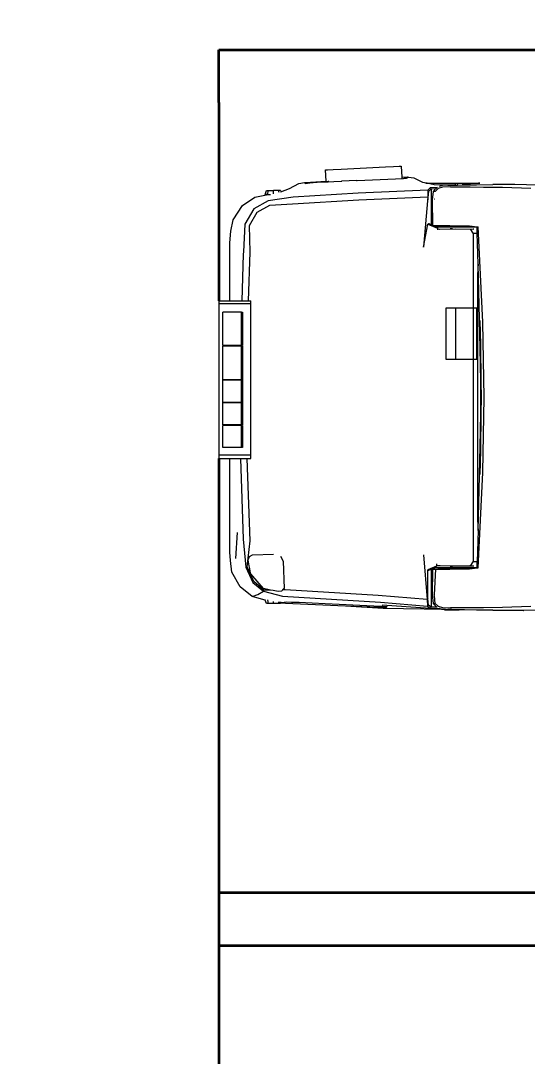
# Model space of a CAD drawing. Header units: millimetres. Extents: x 6923 to 14208, y 3430 to 4414.
# Drawn here: x 9148.67 to 9170.31, y 4236.79 to 4281.06 of the extents above; entities that cross this region are included whole.
import ezdxf

# ---------------------------------------------------------------- set-up
doc = ezdxf.new("R2010")
doc.units = ezdxf.units.MM
doc.layers.get('Defpoints').update_dxf_attribs({"color": 250})
for name, color, linetype, lineweight in [('dimension', 6, 'Continuous', 15), ('Furniture', 252, 'Continuous', 0), ('wall', 160, 'Continuous', 35)]:
    doc.layers.add(name, color=color, linetype=linetype, lineweight=lineweight)
doc.styles.get("Standard").update_dxf_attribs({"font": 'arial.ttf'})
doc.dimstyles.new('1 to 8', dxfattribs={"dimscale": 96, "dimtxt": 0.09375, "dimasz": 0.09375, "dimexe": 0.09375, "dimexo": 0.09375, "dimgap": 0.015625, "dimtad": 0, "dimtih": 1, "dimtoh": 1, "dimdec": 0, "dimrnd": 0.09375, "dimzin": 3, "dimdsep": 46, "dimlunit": 4, "dimtxsty": 'Standard', "dimcen": 0.09375, "dimadec": 0, "dimazin": 0, "dimtfac": 1, "dimtdec": 0, "dimtofl": 0, "dimtmove": 0, "dimatfit": 3, "dimfxl": 0.09375, "dimfxlon": 1, "dimtolj": 1, "dimtzin": 0, "dimarcsym": 0})

# ---------------------------------------------------------------- blocks, each defined once
blk = doc.blocks.new('*D74')
at = {"layer": 'Defpoints', "color": 0, "transparency": 16777216}
for p in [(9337.303, 4328.52), (8976.978, 4296.067), (9337.303, 4279.815)]:
    blk.add_point(p, dxfattribs=at)
at = {"layer": 'dimension', "color": 0, "lineweight": -2, "transparency": 16777216}
for p, q in [((8976.978, 4319.52), (8976.978, 4337.52)), ((9337.303, 4319.52), (9337.303, 4337.52)), ((8985.978, 4328.52), (9140.185, 4328.52)), ((9328.303, 4328.52), (9174.096, 4328.52))]:
    blk.add_line(p, q, dxfattribs=at)
at = {"layer": 'dimension', "color": 0, "transparency": 16777216}
for points in [[(8985.978, 4330.02), (8985.978, 4327.02), (8976.978, 4328.52)], [(9328.303, 4330.02), (9328.303, 4327.02), (9337.303, 4328.52)]]:
    blk.add_solid(points, dxfattribs=at)
at = {"layer": 'dimension', "color": 0, "transparency": 16777216, "insert": (9157.14, 4328.52), "char_height": 9, "attachment_point": 5}
blk.add_mtext('\\A1;30\'-0"', dxfattribs=at)

msp = doc.modelspace()

# ---------------------------------------------------------------- linework, layer by layer
at = {"layer": 'Furniture'}
for p, q in [((9161.691, 4274.686), (9161.78, 4274.691)), ((9161.718, 4274.199), (9161.691, 4274.686)), ((9161.78, 4274.691), (9162.025, 4274.703)), ((9162.025, 4274.703), (9162.359, 4274.719)), ((9162.359, 4274.719), (9164.261, 4274.811)), ((9164.261, 4274.811), (9164.595, 4274.828)), ((9164.595, 4274.828), (9164.84, 4274.839)), ((9164.84, 4274.839), (9164.929, 4274.844)), ((9164.929, 4274.844), (9164.956, 4274.372)), ((9160.146, 4273.885), (9160.547, 4274.106)), ((9160.547, 4274.106), (9160.789, 4274.142)), ((9160.789, 4274.142), (9160.824, 4274.116)), ((9160.79, 4274.085), (9160.79, 4274.081)), ((9160.823, 4274.084), (9160.823, 4274.088)), ((9160.824, 4274.116), (9160.825, 4274.151)), ((9160.824, 4274.116), (9160.84, 4274.105)), ((9160.825, 4274.151), (9161.718, 4274.199)), ((9160.825, 4274.151), (9160.846, 4274.148)), ((9160.84, 4274.105), (9161.023, 4274.132)), ((9160.846, 4274.148), (9160.884, 4274.146)), ((9160.884, 4274.146), (9160.954, 4274.145)), ((9161.023, 4274.132), (9161.322, 4274.156)), ((9161.322, 4274.156), (9161.191, 4274.151)), ((9161.328, 4274.156), (9161.322, 4274.156)), ((9161.328, 4274.156), (9161.333, 4274.157)), ((9161.333, 4274.157), (9161.72, 4274.174)), ((9161.719, 4274.193), (9161.718, 4274.199)), ((9161.719, 4274.193), (9161.808, 4274.196)), ((9161.72, 4274.174), (9161.809, 4274.178)), ((9161.72, 4274.174), (9161.72, 4274.177)), ((9161.808, 4274.196), (9161.834, 4274.198)), ((9161.809, 4274.178), (9162.054, 4274.189)), ((9162.054, 4274.189), (9162.358, 4274.202)), ((9162.358, 4274.202), (9162.388, 4274.203)), ((9163.012, 4274.231), (9162.388, 4274.203)), ((9162.388, 4274.203), (9162.388, 4274.206)), ((9163.012, 4274.231), (9163.05, 4274.233)), ((9163.05, 4274.233), (9164.681, 4274.299)), ((9164.681, 4274.299), (9165.008, 4274.316)), ((9164.956, 4274.372), (9165.188, 4274.385)), ((9164.956, 4274.372), (9164.956, 4274.371)), ((9164.956, 4274.371), (9164.957, 4274.36)), ((9164.958, 4274.337), (9164.958, 4274.335)), ((9165.008, 4274.316), (9165.019, 4274.316)), ((9165.019, 4274.316), (9165.146, 4274.328)), ((9165.019, 4274.316), (9165.068, 4274.327)), ((9165.068, 4274.327), (9165.118, 4274.344)), ((9165.118, 4274.344), (9165.156, 4274.363)), ((9165.159, 4274.334), (9165.146, 4274.328)), ((9165.156, 4274.363), (9165.188, 4274.385)), ((9165.181, 4274.344), (9165.159, 4274.334)), ((9165.194, 4274.349), (9165.181, 4274.344)), ((9165.188, 4274.385), (9165.194, 4274.349)), ((9165.236, 4274.367), (9165.194, 4274.349)), ((9165.236, 4274.367), (9165.471, 4274.337)), ((9165.471, 4274.337), (9165.837, 4274.155)), ((9165.837, 4274.155), (9166.074, 4274.109)), ((9165.996, 4274.109), (9165.979, 4274.109)), ((9165.979, 4274.109), (9165.997, 4274.109)), ((9166.041, 4274.109), (9165.996, 4274.109)), ((9165.997, 4274.109), (9166.041, 4274.109)), ((9166.041, 4274.109), (9166.074, 4274.109)), ((9166.074, 4274.109), (9166.334, 4274.058)), ((9166.074, 4274.109), (9168.289, 4274.109)), ((9166.334, 4274.058), (9167.235, 4274.044)), ((9166.567, 4273.992), (9166.642, 4274.009)), ((9166.689, 4274.012), (9166.642, 4274.009)), ((9166.911, 4274.027), (9166.689, 4274.012)), ((9166.911, 4274.027), (9167.233, 4274.031)), ((9167.231, 4274.036), (9167.235, 4274.044)), ((9167.233, 4274.031), (9167.325, 4274.034)), ((9167.235, 4274.044), (9167.255, 4274.095)), ((9167.342, 4274.095), (9167.255, 4274.095)), ((9167.325, 4274.034), (9167.342, 4274.095)), ((9167.325, 4274.034), (9167.333, 4274.033)), ((9167.333, 4274.033), (9167.552, 4274.039)), ((9167.552, 4274.095), (9167.342, 4274.095)), ((9167.552, 4274.039), (9167.552, 4274.095)), ((9167.552, 4274.095), (9167.763, 4274.095)), ((9167.552, 4274.039), (9167.635, 4274.041)), ((9167.635, 4274.041), (9167.778, 4274.042)), ((9167.778, 4274.042), (9167.763, 4274.095)), ((9167.763, 4274.095), (9167.85, 4274.095)), ((9167.778, 4274.042), (9167.871, 4274.042)), ((9167.85, 4274.095), (9167.871, 4274.042)), ((9167.871, 4274.042), (9168.145, 4274.044)), ((9168.078, 4274.109), (9168.164, 4274.109)), ((9168.145, 4274.044), (9168.835, 4274.054)), ((9168.164, 4274.109), (9168.227, 4274.109)), ((9168.272, 4274.109), (9168.227, 4274.109)), ((9168.289, 4274.109), (9168.272, 4274.109)), ((9169.777, 4274.055), (9168.835, 4274.054)), ((9171.279, 4274.021), (9169.777, 4274.055)), ((9158.677, 4273.518), (9159.237, 4273.633)), ((9159.108, 4273.633), (9159.174, 4273.799)), ((9159.214, 4273.633), (9159.108, 4273.633)), ((9159.174, 4273.799), (9159.261, 4273.799)), ((9159.214, 4273.633), (9159.261, 4273.799)), ((9159.237, 4273.633), (9159.214, 4273.633)), ((9159.237, 4273.633), (9159.342, 4273.633)), ((9159.261, 4273.799), (9159.472, 4273.799)), ((9159.472, 4273.659), (9159.472, 4273.799)), ((9159.682, 4273.799), (9159.472, 4273.799)), ((9159.769, 4273.799), (9159.682, 4273.799)), ((9159.707, 4273.711), (9159.682, 4273.799)), ((9159.769, 4273.799), (9159.788, 4273.75)), ((9159.788, 4273.75), (9160.146, 4273.885)), ((9159.794, 4273.736), (9159.788, 4273.75)), ((9163.08, 4273.688), (9160.312, 4273.514)), ((9166.062, 4273.818), (9163.08, 4273.688)), ((9163.114, 4273.41), (9166.06, 4273.536)), ((9166.06, 4273.536), (9165.873, 4271.38)), ((9166.062, 4273.818), (9166.06, 4273.536)), ((9166.166, 4273.922), (9166.062, 4273.818)), ((9166.109, 4273.777), (9166.062, 4273.818)), ((9166.081, 4273.499), (9166.109, 4273.777)), ((9166.109, 4273.777), (9166.21, 4273.876)), ((9166.474, 4273.935), (9166.166, 4273.922)), ((9166.21, 4273.876), (9166.166, 4273.922)), ((9166.21, 4273.876), (9166.203, 4272.335)), ((9166.21, 4273.876), (9166.408, 4273.885)), ((9166.292, 4273.766), (9166.247, 4273.4)), ((9166.292, 4273.766), (9166.408, 4273.885)), ((9166.374, 4273.761), (9166.292, 4273.766)), ((9166.374, 4273.761), (9166.507, 4273.884)), ((9166.408, 4273.885), (9166.413, 4273.89)), ((9166.413, 4273.89), (9166.445, 4273.923)), ((9166.445, 4273.923), (9166.453, 4273.927)), ((9166.693, 4273.942), (9166.507, 4273.884)), ((9167.034, 4273.953), (9166.693, 4273.942)), ((9167.034, 4273.953), (9167.42, 4273.952)), ((9167.42, 4273.952), (9167.878, 4273.956)), ((9167.878, 4273.956), (9168.436, 4273.949)), ((9168.436, 4273.949), (9169.248, 4273.941)), ((9169.248, 4273.941), (9170.469, 4273.899)), ((9157.744, 4272.546), (9158.141, 4273.155)), ((9158.141, 4273.155), (9158.677, 4273.518)), ((9159.237, 4273.361), (9158.623, 4273.018)), ((9158.771, 4272.876), (9159.318, 4273.179)), ((9160.312, 4273.514), (9159.237, 4273.361)), ((9159.318, 4273.179), (9160.276, 4273.231)), ((9160.276, 4273.231), (9163.114, 4273.41)), ((9166.082, 4273.398), (9166.061, 4273.396)), ((9166.082, 4273.398), (9166.081, 4273.499)), ((9166.247, 4273.4), (9166.263, 4272.307)), ((9166.342, 4273.438), (9166.332, 4273.438)), ((9166.335, 4273.409), (9166.34, 4273.409)), ((9158.623, 4273.018), (9158.251, 4272.368)), ((9158.447, 4272.302), (9158.771, 4272.876)), ((9157.64, 4272.066), (9157.744, 4272.546)), ((9158.251, 4272.368), (9158.188, 4271.187)), ((9158.477, 4271.163), (9158.447, 4272.302)), ((9165.873, 4271.38), (9166.062, 4272.359)), ((9166.062, 4272.359), (9166.095, 4272.384)), ((9166.062, 4272.359), (9166.48, 4272.189)), ((9166.112, 4272.376), (9166.095, 4272.384)), ((9166.114, 4272.374), (9166.112, 4272.376)), ((9166.119, 4272.373), (9166.114, 4272.374)), ((9166.203, 4272.335), (9166.119, 4272.373)), ((9166.263, 4272.307), (9166.203, 4272.335)), ((9166.284, 4272.298), (9166.263, 4272.307)), ((9166.295, 4272.298), (9166.284, 4272.298)), ((9166.31, 4272.286), (9166.284, 4272.298)), ((9166.357, 4272.28), (9166.295, 4272.298)), ((9166.357, 4272.298), (9166.295, 4272.298)), ((9166.357, 4272.274), (9166.31, 4272.286)), ((9166.357, 4272.264), (9166.31, 4272.286)), ((9166.389, 4272.298), (9166.357, 4272.298)), ((9166.404, 4272.243), (9166.357, 4272.264)), ((9166.663, 4272.298), (9166.389, 4272.298)), ((9166.48, 4272.209), (9166.404, 4272.243)), ((9166.486, 4272.243), (9166.404, 4272.243)), ((9166.48, 4272.209), (9166.48, 4272.189)), ((9166.527, 4272.231), (9166.486, 4272.243)), ((9166.486, 4272.243), (9166.502, 4272.243)), ((9166.629, 4272.243), (9166.502, 4272.243)), ((9166.644, 4272.231), (9166.527, 4272.231)), ((9166.632, 4272.243), (9166.629, 4272.243)), ((9166.794, 4272.243), (9166.632, 4272.243)), ((9166.685, 4272.231), (9166.644, 4272.231)), ((9167.007, 4272.298), (9166.663, 4272.298)), ((9166.882, 4272.231), (9166.685, 4272.231)), ((9166.843, 4272.243), (9166.794, 4272.243)), ((9166.904, 4272.243), (9166.843, 4272.243)), ((9167.166, 4272.231), (9166.882, 4272.231)), ((9166.999, 4272.243), (9166.904, 4272.243)), ((9167.138, 4272.243), (9166.999, 4272.243)), ((9167.007, 4272.298), (9167.345, 4272.298)), ((9167.406, 4272.243), (9167.138, 4272.243)), ((9167.493, 4272.231), (9167.166, 4272.231)), ((9167.345, 4272.298), (9167.837, 4272.298)), ((9167.427, 4272.243), (9167.406, 4272.243)), ((9167.467, 4272.243), (9167.427, 4272.243)), ((9167.554, 4272.243), (9167.467, 4272.243)), ((9167.738, 4272.231), (9167.493, 4272.231)), ((9167.756, 4272.243), (9167.554, 4272.243)), ((9168.165, 4272.224), (9167.738, 4272.231)), ((9167.843, 4272.243), (9167.756, 4272.243)), ((9167.837, 4272.298), (9168.175, 4272.25)), ((9168.175, 4272.25), (9168.165, 4272.224)), ((9168.172, 4272), (9168.165, 4272.224)), ((9168.175, 4272.25), (9168.184, 4272.249)), ((9168.184, 4272.249), (9168.217, 4272.244)), ((9168.407, 4268.168), (9168.217, 4272.244)), ((9157.607, 4271.572), (9157.64, 4272.066)), ((9166.48, 4272.189), (9166.48, 4272.163)), ((9166.48, 4272.163), (9166.48, 4272.156)), ((9166.48, 4272.156), (9166.48, 4272.143)), ((9166.48, 4272.143), (9166.48, 4272.118)), ((9166.56, 4272.142), (9166.48, 4272.143)), ((9166.57, 4272.142), (9166.56, 4272.142)), ((9167.237, 4272.15), (9166.57, 4272.142)), ((9167.119, 4272.163), (9167.019, 4272.163)), ((9167.119, 4272.163), (9167.994, 4272.15)), ((9167.9, 4272.142), (9167.237, 4272.15)), ((9167.994, 4272.15), (9167.9, 4272.142)), ((9168.004, 4271.983), (9167.9, 4272.142)), ((9168.022, 4272.15), (9167.994, 4272.15)), ((9168.004, 4271.983), (9168.004, 4268.782)), ((9168.004, 4271.983), (9168.144, 4271.983)), ((9168.144, 4271.983), (9168.173, 4271.983)), ((9168.173, 4271.983), (9168.172, 4272)), ((9168.21, 4270.651), (9168.173, 4271.983)), ((9157.607, 4269.088), (9157.607, 4271.572)), ((9158.178, 4271.081), (9158.11, 4269.088)), ((9158.188, 4271.187), (9158.178, 4271.081)), ((9158.4, 4269.088), (9158.477, 4271.163)), ((9168.21, 4270.651), (9168.206, 4270.485)), ((9168.206, 4269.964), (9168.21, 4270.651)), ((9168.206, 4270.485), (9168.206, 4269.964)), ((9168.276, 4268.315), (9168.21, 4270.651)), ((9168.2, 4268.782), (9168.206, 4269.964)), ((9157.14, 4269.088), (9157.607, 4269.088)), ((9157.14, 4269.088), (9157.14, 4268.956)), ((9158.5, 4268.956), (9157.14, 4268.956)), ((9157.14, 4268.956), (9157.14, 4268.572)), ((9157.607, 4269.088), (9157.642, 4269.088)), ((9157.642, 4269.088), (9157.65, 4269.088)), ((9157.65, 4269.088), (9157.669, 4269.088)), ((9157.669, 4269.088), (9157.692, 4269.088)), ((9157.692, 4269.088), (9157.756, 4269.088)), ((9157.756, 4269.088), (9157.873, 4269.088)), ((9157.873, 4269.088), (9157.916, 4269.088)), ((9157.916, 4269.088), (9158.097, 4269.088)), ((9158.097, 4269.088), (9158.11, 4269.088)), ((9158.11, 4269.088), (9158.2, 4269.088)), ((9158.2, 4269.088), (9158.4, 4269.088)), ((9158.4, 4269.088), (9158.5, 4269.088)), ((9158.5, 4268.956), (9158.5, 4269.088)), ((9158.5, 4268.572), (9158.5, 4268.956)), ((9166.842, 4266.575), (9166.842, 4268.782)), ((9166.842, 4268.782), (9167.253, 4268.782)), ((9167.253, 4268.782), (9167.262, 4268.782)), ((9167.262, 4266.575), (9167.262, 4268.782)), ((9167.262, 4268.782), (9168.004, 4268.782)), ((9168.004, 4268.782), (9168.014, 4268.782)), ((9168.014, 4266.575), (9168.014, 4268.782)), ((9168.014, 4268.782), (9168.143, 4268.782)), ((9168.143, 4268.782), (9168.156, 4268.782)), ((9168.156, 4268.782), (9168.2, 4268.782)), ((9168.156, 4266.575), (9168.156, 4268.782)), ((9168.197, 4268.287), (9168.2, 4268.782)), ((9157.14, 4268.572), (9157.14, 4262.847)), ((9158.096, 4268.597), (9157.308, 4268.597)), ((9157.308, 4268.572), (9157.308, 4268.597)), ((9157.308, 4267.171), (9157.308, 4268.572)), ((9158.096, 4268.597), (9158.146, 4268.597)), ((9158.096, 4268.572), (9158.096, 4268.597)), ((9158.096, 4267.171), (9158.096, 4268.572)), ((9158.146, 4268.597), (9158.146, 4268.572)), ((9158.146, 4268.572), (9158.146, 4267.171)), ((9158.5, 4264.974), (9158.5, 4268.572)), ((9168.199, 4266.575), (9168.197, 4268.287)), ((9168.277, 4268.253), (9168.276, 4268.315)), ((9168.297, 4267.066), (9168.277, 4268.253)), ((9168.291, 4268.248), (9168.307, 4267.21)), ((9168.465, 4264.957), (9168.407, 4268.168)), ((9158.096, 4267.171), (9157.308, 4267.171)), ((9158.096, 4267.141), (9157.308, 4267.141)), ((9157.308, 4265.715), (9157.308, 4267.141)), ((9158.146, 4267.171), (9158.096, 4267.171)), ((9158.096, 4265.715), (9158.096, 4267.141)), ((9158.096, 4267.141), (9158.146, 4267.141)), ((9158.146, 4267.141), (9158.146, 4265.715)), ((9168.321, 4265.643), (9168.297, 4267.066)), ((9168.307, 4267.21), (9168.33, 4265.643)), ((9167.253, 4266.575), (9166.842, 4266.575)), ((9167.262, 4266.575), (9167.253, 4266.575)), ((9168.004, 4266.575), (9167.262, 4266.575)), ((9168.004, 4266.575), (9168.004, 4257.931)), ((9168.014, 4266.575), (9168.004, 4266.575)), ((9168.143, 4266.575), (9168.014, 4266.575)), ((9168.156, 4266.575), (9168.143, 4266.575)), ((9168.199, 4266.575), (9168.156, 4266.575)), ((9168.2, 4265.643), (9168.199, 4266.575)), ((9158.096, 4265.715), (9157.308, 4265.715)), ((9158.096, 4265.689), (9157.308, 4265.689)), ((9157.308, 4264.746), (9157.308, 4265.689)), ((9158.146, 4265.715), (9158.096, 4265.715)), ((9158.096, 4264.746), (9158.096, 4265.689)), ((9158.096, 4265.689), (9158.146, 4265.689)), ((9158.146, 4265.689), (9158.146, 4264.746)), ((9168.2, 4265.229), (9168.2, 4265.643)), ((9168.332, 4264.957), (9168.321, 4265.643)), ((9168.33, 4265.643), (9168.341, 4264.957)), ((9168.2, 4264.958), (9168.2, 4265.229)), ((9158.096, 4264.746), (9157.308, 4264.746)), ((9158.096, 4264.726), (9157.308, 4264.726)), ((9157.308, 4263.784), (9157.308, 4264.726)), ((9158.146, 4264.746), (9158.096, 4264.746)), ((9158.096, 4263.784), (9158.096, 4264.726)), ((9158.096, 4264.726), (9158.146, 4264.726)), ((9158.146, 4264.726), (9158.146, 4263.784)), ((9158.5, 4262.847), (9158.5, 4264.974)), ((9168.2, 4264.271), (9168.2, 4264.958)), ((9168.321, 4264.271), (9168.332, 4264.957)), ((9168.341, 4264.957), (9168.33, 4264.271)), ((9168.407, 4261.746), (9168.465, 4264.957)), ((9168.197, 4261.627), (9168.2, 4264.271)), ((9168.297, 4262.848), (9168.321, 4264.271)), ((9168.33, 4264.271), (9168.307, 4262.704)), ((9158.096, 4263.784), (9157.308, 4263.784)), ((9158.096, 4263.753), (9157.308, 4263.753)), ((9157.308, 4262.847), (9157.308, 4263.753)), ((9158.146, 4263.784), (9158.096, 4263.784)), ((9158.096, 4263.753), (9158.146, 4263.753)), ((9158.096, 4262.847), (9158.096, 4263.753)), ((9158.146, 4263.753), (9158.146, 4262.847)), ((9157.14, 4262.847), (9157.14, 4262.5)), ((9157.14, 4262.5), (9158.5, 4262.5)), ((9157.14, 4262.5), (9157.14, 4262.349)), ((9157.308, 4262.81), (9157.308, 4262.847)), ((9158.096, 4262.81), (9157.308, 4262.81)), ((9158.096, 4262.81), (9158.096, 4262.847)), ((9158.146, 4262.81), (9158.096, 4262.81)), ((9158.146, 4262.847), (9158.146, 4262.81)), ((9158.5, 4262.5), (9158.5, 4262.847)), ((9158.5, 4262.349), (9158.5, 4262.5)), ((9168.277, 4261.661), (9168.297, 4262.848)), ((9168.307, 4262.704), (9168.291, 4261.666)), ((9157.14, 4262.349), (9157.607, 4262.349)), ((9157.607, 4258.348), (9157.607, 4262.349)), ((9157.607, 4262.349), (9157.62, 4262.349)), ((9157.62, 4262.349), (9157.653, 4262.349)), ((9157.653, 4262.349), (9157.676, 4262.349)), ((9157.676, 4262.349), (9157.723, 4262.349)), ((9157.723, 4262.349), (9157.767, 4262.349)), ((9157.767, 4262.349), (9157.845, 4262.349)), ((9157.845, 4262.349), (9157.93, 4262.349)), ((9157.93, 4262.349), (9158.035, 4262.349)), ((9158.035, 4262.349), (9158.058, 4262.349)), ((9158.058, 4262.349), (9158.173, 4258.902)), ((9158.058, 4262.349), (9158.185, 4262.349)), ((9158.185, 4262.349), (9158.342, 4262.349)), ((9158.47, 4258.826), (9158.342, 4262.349)), ((9158.342, 4262.349), (9158.5, 4262.349)), ((9168.206, 4259.95), (9168.197, 4261.627)), ((9168.21, 4259.263), (9168.276, 4261.599)), ((9168.217, 4257.67), (9168.407, 4261.746)), ((9168.276, 4261.599), (9168.277, 4261.661)), ((9168.206, 4259.95), (9168.206, 4259.429)), ((9168.21, 4259.263), (9168.206, 4259.95)), ((9168.206, 4259.429), (9168.21, 4259.263)), ((9157.858, 4258.069), (9157.931, 4259.182)), ((9168.21, 4259.263), (9168.172, 4257.931)), ((9158.173, 4258.902), (9158.293, 4257.705)), ((9158.342, 4257.719), (9158.47, 4258.826)), ((9157.634, 4257.99), (9157.607, 4258.348)), ((9158.381, 4258.018), (9158.438, 4258.152)), ((9158.438, 4258.152), (9158.566, 4258.228)), ((9158.566, 4258.228), (9159.463, 4258.258)), ((9159.766, 4258.176), (9159.88, 4257.955)), ((9165.872, 4258.23), (9166.04, 4256.321)), ((9157.688, 4257.492), (9157.634, 4257.99)), ((9158.293, 4257.705), (9158.342, 4257.719)), ((9158.293, 4257.705), (9158.593, 4257.052)), ((9158.633, 4257.082), (9158.342, 4257.719)), ((9158.432, 4257.755), (9158.381, 4258.018)), ((9158.453, 4257.651), (9158.432, 4257.755)), ((9158.476, 4257.533), (9158.453, 4257.651)), ((9159.88, 4257.955), (9159.92, 4256.794)), ((9166.427, 4257.746), (9166.061, 4257.586)), ((9166.113, 4257.579), (9166.171, 4257.604)), ((9166.171, 4257.604), (9166.202, 4257.617)), ((9166.202, 4257.617), (9166.284, 4257.651)), ((9166.202, 4257.617), (9166.209, 4255.994)), ((9166.263, 4257.616), (9166.247, 4256.514)), ((9166.263, 4257.616), (9166.284, 4257.621)), ((9166.263, 4257.616), (9166.284, 4257.616)), ((9166.284, 4257.651), (9166.331, 4257.671)), ((9166.284, 4257.651), (9166.284, 4257.621)), ((9166.284, 4257.621), (9166.357, 4257.64)), ((9166.284, 4257.621), (9166.284, 4257.616)), ((9166.284, 4257.616), (9166.295, 4257.616)), ((9166.295, 4257.616), (9166.357, 4257.634)), ((9166.295, 4257.616), (9166.357, 4257.616)), ((9166.331, 4257.671), (9166.421, 4257.709)), ((9166.331, 4257.671), (9166.357, 4257.671)), ((9166.389, 4257.616), (9166.338, 4256.525)), ((9166.486, 4257.671), (9166.357, 4257.671)), ((9166.357, 4257.616), (9166.389, 4257.616)), ((9166.389, 4257.616), (9166.663, 4257.616)), ((9166.421, 4257.709), (9166.427, 4257.746)), ((9166.428, 4257.77), (9166.427, 4257.746)), ((9166.428, 4257.838), (9166.428, 4257.81)), ((9166.428, 4257.81), (9166.428, 4257.77)), ((9166.428, 4257.77), (9166.57, 4257.772)), ((9166.486, 4257.671), (9166.527, 4257.683)), ((9166.502, 4257.671), (9166.486, 4257.671)), ((9166.502, 4257.671), (9166.629, 4257.671)), ((9166.527, 4257.683), (9166.67, 4257.683)), ((9166.57, 4257.772), (9166.588, 4257.772)), ((9166.588, 4257.772), (9167.237, 4257.764)), ((9166.629, 4257.671), (9166.632, 4257.671)), ((9166.632, 4257.671), (9166.794, 4257.671)), ((9166.663, 4257.616), (9167.007, 4257.616)), ((9166.67, 4257.683), (9166.685, 4257.683)), ((9166.685, 4257.683), (9166.882, 4257.683)), ((9166.794, 4257.671), (9166.843, 4257.671)), ((9166.843, 4257.671), (9166.904, 4257.671)), ((9166.882, 4257.683), (9167.166, 4257.683)), ((9166.904, 4257.671), (9166.999, 4257.671)), ((9166.999, 4257.671), (9167.138, 4257.671)), ((9167.345, 4257.616), (9167.007, 4257.616)), ((9167.019, 4257.75), (9167.119, 4257.75)), ((9167.119, 4257.75), (9167.86, 4257.762)), ((9167.138, 4257.671), (9167.406, 4257.671)), ((9167.166, 4257.683), (9167.493, 4257.683)), ((9167.237, 4257.764), (9167.858, 4257.771)), ((9167.837, 4257.616), (9167.345, 4257.616)), ((9167.406, 4257.671), (9167.427, 4257.671)), ((9167.427, 4257.671), (9167.467, 4257.671)), ((9167.467, 4257.671), (9167.554, 4257.671)), ((9167.493, 4257.683), (9167.738, 4257.683)), ((9167.554, 4257.671), (9167.756, 4257.671)), ((9167.738, 4257.683), (9167.878, 4257.685)), ((9167.756, 4257.671), (9167.843, 4257.671)), ((9168.175, 4257.664), (9167.837, 4257.616)), ((9167.858, 4257.771), (9167.9, 4257.772)), ((9167.86, 4257.762), (9167.994, 4257.764)), ((9167.878, 4257.685), (9168.165, 4257.689)), ((9167.9, 4257.772), (9168.004, 4257.931)), ((9167.9, 4257.772), (9167.994, 4257.764)), ((9167.994, 4257.764), (9168.022, 4257.764)), ((9168.143, 4257.931), (9168.004, 4257.931)), ((9168.172, 4257.931), (9168.143, 4257.931)), ((9168.165, 4257.689), (9168.172, 4257.914)), ((9168.165, 4257.689), (9168.175, 4257.664)), ((9168.172, 4257.914), (9168.172, 4257.931)), ((9168.184, 4257.665), (9168.175, 4257.664)), ((9168.217, 4257.67), (9168.184, 4257.665)), ((9158.052, 4256.866), (9157.688, 4257.492)), ((9158.498, 4257.421), (9158.476, 4257.533)), ((9158.861, 4257), (9158.498, 4257.421)), ((9166.095, 4257.572), (9166.061, 4257.586)), ((9166.065, 4256.516), (9166.061, 4257.586)), ((9166.095, 4257.572), (9166.111, 4257.579)), ((9166.111, 4257.579), (9166.113, 4257.579)), ((9158.558, 4256.452), (9158.052, 4256.866)), ((9158.593, 4257.052), (9159.038, 4256.677)), ((9159.063, 4256.72), (9158.633, 4257.082)), ((9159.045, 4256.786), (9158.861, 4257)), ((9159.063, 4256.72), (9159.038, 4256.677)), ((9159.344, 4256.723), (9159.045, 4256.786)), ((9159.344, 4256.723), (9159.063, 4256.72)), ((9159.452, 4256.7), (9159.344, 4256.723)), ((9159.849, 4256.723), (9159.806, 4256.68)), ((9159.854, 4256.728), (9159.849, 4256.723)), ((9159.895, 4256.769), (9159.854, 4256.728)), ((9159.961, 4256.729), (9159.854, 4256.728)), ((9159.92, 4256.794), (9159.895, 4256.769)), ((9163.937, 4256.491), (9159.961, 4256.729)), ((9158.558, 4256.452), (9158.796, 4256.538)), ((9159.12, 4256.289), (9158.558, 4256.452)), ((9158.796, 4256.538), (9159.038, 4256.677)), ((9159.038, 4256.677), (9159.853, 4256.458)), ((9159.12, 4256.289), (9159.108, 4256.318)), ((9159.174, 4256.154), (9159.12, 4256.289)), ((9159.261, 4256.154), (9159.22, 4256.3)), ((9159.667, 4256.655), (9159.452, 4256.7)), ((9159.806, 4256.68), (9159.667, 4256.655)), ((9159.853, 4256.458), (9164.034, 4256.212)), ((9166.04, 4256.321), (9163.937, 4256.491)), ((9166.066, 4256.357), (9166.04, 4256.321)), ((9166.04, 4256.321), (9166.046, 4256.041)), ((9166.065, 4256.516), (9166.071, 4256.515)), ((9166.066, 4256.357), (9166.065, 4256.516)), ((9166.095, 4256.08), (9166.066, 4256.357)), ((9166.247, 4256.514), (9166.292, 4256.148)), ((9166.332, 4256.476), (9166.342, 4256.476)), ((9166.34, 4256.505), (9166.335, 4256.505)), ((9166.34, 4256.505), (9166.338, 4256.525)), ((9166.342, 4256.476), (9166.34, 4256.505)), ((9166.374, 4256.153), (9166.342, 4256.476)), ((9159.261, 4256.154), (9159.174, 4256.154)), ((9159.472, 4256.154), (9159.261, 4256.154)), ((9159.472, 4256.154), (9159.472, 4256.232)), ((9159.682, 4256.154), (9159.472, 4256.154)), ((9159.682, 4256.154), (9159.693, 4256.192)), ((9159.769, 4256.154), (9159.682, 4256.154)), ((9159.693, 4256.192), (9159.695, 4256.201)), ((9159.783, 4256.187), (9159.693, 4256.192)), ((9159.695, 4256.201), (9159.699, 4256.213)), ((9159.734, 4256.174), (9159.781, 4256.184)), ((9159.767, 4256.164), (9159.734, 4256.174)), ((9159.773, 4256.163), (9159.767, 4256.164)), ((9159.773, 4256.163), (9159.769, 4256.154)), ((9159.978, 4256.147), (9159.773, 4256.163)), ((9159.783, 4256.187), (9159.781, 4256.184)), ((9159.781, 4256.184), (9159.796, 4256.186)), ((9159.787, 4256.199), (9159.783, 4256.187)), ((9159.796, 4256.186), (9159.783, 4256.187)), ((9159.789, 4256.204), (9159.787, 4256.199)), ((9159.796, 4256.186), (9159.85, 4256.197)), ((9159.85, 4256.197), (9159.93, 4256.212)), ((9159.93, 4256.212), (9160.026, 4256.215)), ((9160.292, 4256.131), (9159.978, 4256.147)), ((9160.026, 4256.215), (9160.241, 4256.211)), ((9160.241, 4256.211), (9160.571, 4256.199)), ((9160.296, 4256.131), (9160.292, 4256.131)), ((9162.552, 4256.031), (9160.296, 4256.131)), ((9160.571, 4256.199), (9161.674, 4256.149)), ((9161.674, 4256.149), (9163.76, 4256.054)), ((9164.156, 4255.941), (9162.552, 4256.031)), ((9163.581, 4255.986), (9162.552, 4256.031)), ((9163.997, 4255.97), (9163.581, 4255.986)), ((9163.76, 4256.054), (9164.006, 4256.041)), ((9164.148, 4255.967), (9163.997, 4255.97)), ((9164.006, 4256.041), (9164.128, 4256.03)), ((9164.034, 4256.212), (9166.046, 4256.041)), ((9164.111, 4256.084), (9166.168, 4255.952)), ((9164.128, 4256.03), (9164.235, 4256.025)), ((9164.247, 4255.965), (9164.148, 4255.967)), ((9166.78, 4255.894), (9164.156, 4255.941)), ((9164.235, 4256.025), (9164.322, 4256.014)), ((9164.282, 4255.97), (9164.247, 4255.965)), ((9164.322, 4256.014), (9164.282, 4255.97)), ((9166.046, 4256.041), (9166.095, 4256.08)), ((9166.046, 4256.041), (9166.168, 4255.952)), ((9166.209, 4255.994), (9166.095, 4256.08)), ((9166.209, 4255.994), (9166.168, 4255.952)), ((9166.168, 4255.952), (9166.566, 4255.939)), ((9166.453, 4255.987), (9166.209, 4255.994)), ((9166.292, 4256.148), (9166.374, 4256.153)), ((9166.445, 4255.991), (9166.292, 4256.148)), ((9166.507, 4256.03), (9166.374, 4256.153)), ((9166.453, 4255.987), (9166.445, 4255.991)), ((9166.457, 4255.986), (9166.453, 4255.987)), ((9166.507, 4256.03), (9166.693, 4255.972)), ((9166.638, 4255.906), (9166.566, 4255.939)), ((9166.64, 4255.906), (9166.638, 4255.906)), ((9166.642, 4255.905), (9166.64, 4255.906)), ((9166.642, 4255.905), (9166.714, 4255.9)), ((9166.693, 4255.972), (9167.034, 4255.961)), ((9166.714, 4255.9), (9166.779, 4255.896)), ((9166.78, 4255.894), (9166.779, 4255.896)), ((9166.779, 4255.896), (9166.821, 4255.893)), ((9166.821, 4255.893), (9166.78, 4255.894)), ((9166.795, 4255.856), (9166.78, 4255.894)), ((9166.883, 4255.856), (9166.795, 4255.856)), ((9166.821, 4255.893), (9166.873, 4255.889)), ((9166.883, 4255.856), (9166.873, 4255.889)), ((9166.873, 4255.889), (9166.911, 4255.887)), ((9167.093, 4255.856), (9166.883, 4255.856)), ((9167.093, 4255.885), (9166.911, 4255.887)), ((9167.42, 4255.962), (9167.034, 4255.961)), ((9167.093, 4255.856), (9167.093, 4255.885)), ((9167.233, 4255.883), (9167.093, 4255.885)), ((9167.303, 4255.856), (9167.093, 4255.856)), ((9167.311, 4255.881), (9167.233, 4255.883)), ((9167.303, 4255.856), (9167.311, 4255.881)), ((9167.391, 4255.856), (9167.303, 4255.856)), ((9167.4, 4255.879), (9167.311, 4255.881)), ((9167.4, 4255.879), (9167.391, 4255.856)), ((9167.635, 4255.873), (9167.4, 4255.879)), ((9167.878, 4255.958), (9167.42, 4255.962)), ((9168.145, 4255.87), (9167.635, 4255.873)), ((9168.436, 4255.965), (9167.878, 4255.958)), ((9168.835, 4255.86), (9168.145, 4255.87)), ((9170.132, 4255.833), (9168.145, 4255.87)), ((9169.248, 4255.973), (9168.436, 4255.965)), ((9168.835, 4255.86), (9169.298, 4255.859)), ((9170.469, 4256.015), (9169.248, 4255.973)), ((9169.298, 4255.859), (9169.479, 4255.859)), ((9169.479, 4255.859), (9170.144, 4255.846)), ((9169.479, 4255.859), (9169.777, 4255.859)), ((9169.777, 4255.859), (9170.145, 4255.867)), ((9170.132, 4255.833), (9170.144, 4255.846)), ((9170.144, 4255.846), (9170.155, 4255.867)), ((9170.145, 4255.856), (9170.144, 4255.846)), ((9170.15, 4255.867), (9170.145, 4255.856)), ((9170.145, 4255.867), (9170.145, 4255.856)), ((9170.145, 4255.867), (9170.15, 4255.867)), ((9170.15, 4255.867), (9170.155, 4255.867)), ((9170.155, 4255.867), (9171.279, 4255.893))]:
    msp.add_line(p, q, dxfattribs=at)
at = {"layer": 'wall'}
for p, q in [((9157.14, 4277.563), (9157.14, 4279.815)), ((9157.14, 4279.815), (9222.449, 4279.815)), ((9157.14, 4277.563), (9157.14, 4269.088)), ((9157.14, 4262.349), (9157.14, 4243.783)), ((9157.14, 4243.783), (9157.14, 4241.531)), ((9171.047, 4243.783), (9157.14, 4243.783)), ((9157.14, 4241.531), (9222.449, 4241.531)), ((9157.14, 4241.531), (9157.14, 4230.803))]:
    msp.add_line(p, q, dxfattribs=at)

# ---------------------------------------------------------------- dimensions: what is measured, and where the dimension line sits
at = {"layer": 'dimension', "color": 219, "true_color": 0x642165}
dim = msp.add_linear_dim(base=(9337.303, 4328.52), p1=(8976.978, 4296.067), p2=(9337.303, 4279.815), dimstyle='1 to 8', dxfattribs=at)
dim.commit()
dim.dimension.update_dxf_attribs({"geometry": '*D74', "text_midpoint": (9157.14, 4328.52)})

doc.saveas('drawing.dxf')
